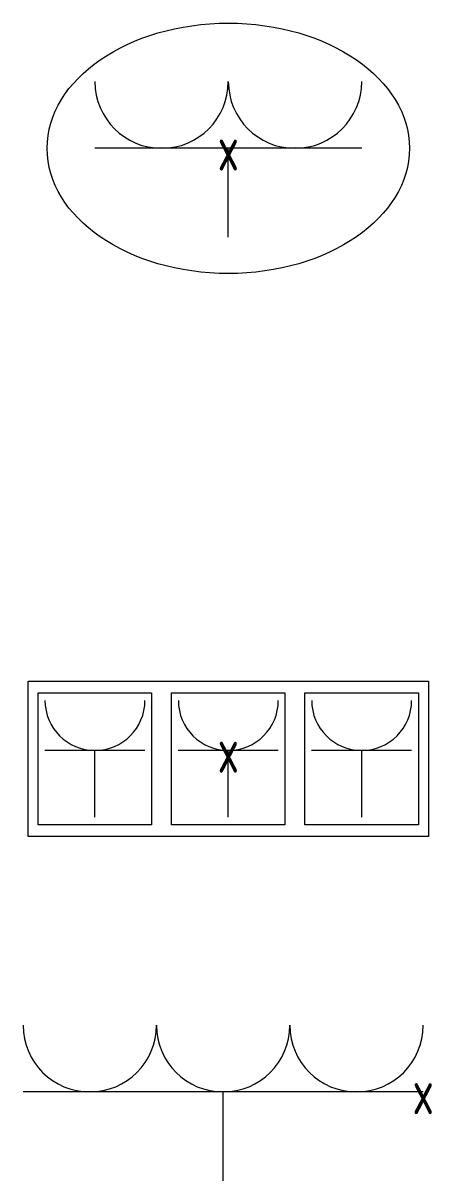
# Model space of a CAD drawing. Header units: metres. Extents: x -162 to 83385, y -62392 to -1971.
# Drawn here: x 12299 to 12759, y -10497 to -9195 of the extents above; entities that cross this region are included whole.
import ezdxf
from ezdxf.enums import TextEntityAlignment as Align

# ---------------------------------------------------------------- set-up
doc = ezdxf.new("R2010")
doc.units = ezdxf.units.M
doc.header["$LTSCALE"] = 0.5
for name, color, linetype, lineweight in [('ELIN_Attribut_01_Produkt_ID', 7, 'Continuous', 0), ('ELIN_Attribut_02_Stromkreis', 7, 'Continuous', 0), ('ELIN_Attribut_03_Verteilerbereich', 7, 'Continuous', 0), ('ELIN_Attribut_04_Montagehoehe', 7, 'Continuous', 0), ('ELIN_Attribut_05_Montageart', 7, 'Continuous', 0), ('ELIN_Attribut_06_Tuernummer', 7, 'Continuous', 0), ('ELIN_Attribut_07_Bemerkung', 7, 'Continuous', 0), ('ELIN_Attribut_08_Adresse', 7, 'Continuous', 0), ('ELIN_Attribut_10_AKZ1', 7, 'Continuous', 0), ('ELIN_Attribut_11_AKZ2', 7, 'Continuous', 0), ('ELIN_Attribut_12_Sonstiges1', 7, 'Continuous', 0), ('ELIN_Attribut_13_Sonstiges2', 7, 'Continuous', 0), ('ELIN_Attribut_14_Bauteil', 7, 'Continuous', 0), ('ELIN_Attribut_15_Ebene', 7, 'Continuous', 0), ('ELIN_Attribut_16_Raumnummer', 7, 'Continuous', 0), ('ELIN_Attribut_17_Raumname', 7, 'Continuous', 0), ('ELIN_Attribut_18_Montageabschnitt', 7, 'Continuous', 0), ('ELIN_Attribut_Basispunkt', 2, 'Continuous', 0), ('ELIN_Attribute_GEMOS', 11, 'Continuous', 0), ('ELIN_STS_BO_Steckdosen', 7, 'Continuous', 0)]:
    doc.layers.add(name, color=color, linetype=linetype, lineweight=lineweight)
doc.layers.get('0').off()
doc.styles.add('ELIN_Attribute', font='isocp.shx', dxfattribs={"width": 0.8})

# ---------------------------------------------------------------- blocks, each defined once
blk = doc.blocks.new('ELIN_STS_STECKDOSE_2F_BODENEINBAU')
at = {"color": 0}
for p, q in [((75, 0), (-75, 0)), ((75, -100), (75, 0)), ((225, 0), (75, 0))]:
    blk.add_line(p, q, dxfattribs=at)
for centre in [(0, 75), (150, 75)]:
    blk.add_arc(centre, 75, 180, 0, dxfattribs=at)
blk.add_ellipse((75, 0), major_axis=(-203.8, 0), ratio=0.690897)
at = {"layer": 'ELIN_Attribut_01_Produkt_ID', "style": 'ELIN_Attribute', "width": 0.8, "flags": 8}
blk.add_attdef('01_PRODUKT_ID', (618.6, -14.6, 0), '', height=150, dxfattribs=at)
at = {"layer": 'ELIN_Attribut_02_Stromkreis', "style": 'ELIN_Attribute', "width": 0.8, "flags": 8}
blk.add_attdef('02_STROMKREIS', (618.6, 185.4, 0), '', height=150, dxfattribs=at)
at = {"layer": 'ELIN_Attribut_03_Verteilerbereich', "style": 'ELIN_Attribute', "width": 0.8, "flags": 9}
blk.add_attdef('03_VERTEILERBEREICH', (-247.5, -404.4, 0), '', height=125, dxfattribs=at)
at = {"layer": 'ELIN_Attribut_04_Montagehoehe', "style": 'ELIN_Attribute', "width": 0.8, "flags": 8}
blk.add_attdef('04_MONTAGEHOEHE', text='', height=125, dxfattribs=at).set_placement((-205.8, -14.6, 0), align=Align.RIGHT)
at = {"layer": 'ELIN_Attribut_05_Montageart', "style": 'ELIN_Attribute', "width": 0.8, "flags": 8}
blk.add_attdef('05_MONTAGEART', (618.6, -204.4, 0), '', height=125, dxfattribs=at)
at = {"layer": 'ELIN_Attribut_06_Tuernummer', "style": 'ELIN_Attribute', "width": 0.8, "flags": 8}
blk.add_attdef('06_TUERNUMMER', text='', height=125, dxfattribs=at).set_placement((-205.8, -214.6, 0), align=Align.RIGHT)
at = {"layer": 'ELIN_Attribut_07_Bemerkung', "style": 'ELIN_Attribute', "width": 0.8, "flags": 8}
blk.add_attdef('07_BEMERKUNG', (-247.5, -604.4, 0), '', height=125, dxfattribs=at)
at = {"layer": 'ELIN_Attribut_08_Adresse', "style": 'ELIN_Attribute', "width": 0.8, "flags": 8}
blk.add_attdef('08_ADRESSE', (-247.5, -804.4, 0), '', height=125, dxfattribs=at)
at = {"layer": 'ELIN_Attribut_10_AKZ1', "style": 'ELIN_Attribute', "width": 0.8, "flags": 8}
blk.add_attdef('10_AKZ1', (-247.5, -1204.4, 0), '', height=125, dxfattribs=at)
at = {"layer": 'ELIN_Attribut_11_AKZ2', "style": 'ELIN_Attribute', "width": 0.8, "flags": 8}
blk.add_attdef('11_AKZ2', (-247.5, -1404.4, 0), '', height=125, dxfattribs=at)
at = {"layer": 'ELIN_Attribut_12_Sonstiges1', "style": 'ELIN_Attribute', "width": 0.8, "flags": 8}
blk.add_attdef('12_SONSTIGES1', (-247.5, -1604.4, 0), '', height=125, dxfattribs=at)
at = {"layer": 'ELIN_Attribut_13_Sonstiges2', "style": 'ELIN_Attribute', "width": 0.8, "flags": 8}
blk.add_attdef('13_SONSTIGES2', (-247.5, -1804.4, 0), '', height=125, dxfattribs=at)
at = {"layer": 'ELIN_Attribut_14_Bauteil', "style": 'ELIN_Attribute', "width": 0.8, "flags": 9}
blk.add_attdef('14_BAUTEIL', (-247.5, -2004.4, 0), '', height=125, dxfattribs=at)
at = {"layer": 'ELIN_Attribut_15_Ebene', "style": 'ELIN_Attribute', "width": 0.8, "flags": 9}
blk.add_attdef('15_EBENE', (-247.5, -2204.4, 0), '', height=125, dxfattribs=at)
at = {"layer": 'ELIN_Attribut_16_Raumnummer', "style": 'ELIN_Attribute', "width": 0.8, "flags": 9}
blk.add_attdef('16_RAUMNUMMER', (-247.5, -2404.4, 0), '', height=125, dxfattribs=at)
at = {"layer": 'ELIN_Attribut_17_Raumname', "style": 'ELIN_Attribute', "width": 0.8, "flags": 9}
blk.add_attdef('17_RAUMNAME', (-247.5, -2604.4, 0), '', height=125, dxfattribs=at)
at = {"layer": 'ELIN_Attribut_18_Montageabschnitt', "style": 'ELIN_Attribute', "width": 0.8, "flags": 9}
blk.add_attdef('18_MONTAGEABSCHNITT', (-247.5, -2804.4, 0), '', height=125, dxfattribs=at)
at = {"layer": 'ELIN_Attribut_Basispunkt', "style": 'ELIN_Attribute', "width": 0.8, "flags": 8}
blk.add_attdef('Basispunkt', text='', height=50, dxfattribs=at).set_placement((75, 0), align=Align.MIDDLE)
at = {"layer": 'ELIN_Attribute_GEMOS', "style": 'ELIN_Attribute', "width": 0.6}
for tag, p in [('G01_PRO02ID', (1620.5, 183.6)), ('G02_BEZEICHNUNG', (1620.5, -14.6, 0)), ('G03_DESCRIPTION', (1620.5, -204.4, 0)), ('G04_GEMOS-SYMBOL', (1623.8, -404.4, 0)), ('G05_GEMOS-TYP', (1623.8, -604.4, 0)), ('G06_ORTSKENNUNG', (1620.5, -804.4, 0)), ('G08_FREI1', (1620.5, -1004.4, 0)), ('G08_FREI2', (1620.5, -1204.4, 0))]:
    blk.add_attdef(tag, p, '', height=125, dxfattribs=at)
blk = doc.blocks.new('ELIN_STS_STECKDOSE_BD_3F')
at = {"color": 0}
for p, q in [((-93.8, -3.1), (-206.3, -3.1)), ((-150, -78.1), (-150, -3.1)), ((56.2, -3.1), (-56.3, -3.1)), ((0, -78.1), (0, -3.1)), ((206.2, -3.1), (93.7, -3.1)), ((150, -78.1), (150, -3.1))]:
    blk.add_line(p, q, dxfattribs=at)
for points in [[(-225, 75), (225, 75), (225, -100), (-225, -100)], [(-213.8, 61.9), (-86.3, 61.9), (-86.3, -86.9), (-213.8, -86.9)], [(-63.8, 61.9), (63.7, 61.9), (63.7, -86.9), (-63.8, -86.9)], [(86.2, 61.9), (213.7, 61.9), (213.7, -86.9), (86.2, -86.9)]]:
    blk.add_lwpolyline(points, close=True)
for centre in [(-150, 53.1), (0, 53.1), (150, 53.1)]:
    blk.add_arc(centre, 56.2, 180, 0, dxfattribs=at)
at = {"layer": 'ELIN_Attribut_01_Produkt_ID', "style": 'ELIN_Attribute', "width": 0.8, "flags": 8}
blk.add_attdef('01_PRODUKT_ID', (318.4, 185.4, 0), '', height=150, dxfattribs=at)
at = {"layer": 'ELIN_Attribut_02_Stromkreis', "style": 'ELIN_Attribute', "width": 0.8, "flags": 8}
blk.add_attdef('02_STROMKREIS', (318.4, -14.6, 0), '', height=150, dxfattribs=at)
at = {"layer": 'ELIN_Attribut_03_Verteilerbereich', "style": 'ELIN_Attribute', "width": 0.8, "flags": 8}
blk.add_attdef('03_VERTEILERBEREICH', (-247.5, -404.4, 0), '', height=125, dxfattribs=at)
at = {"layer": 'ELIN_Attribut_04_Montagehoehe', "style": 'ELIN_Attribute', "width": 0.8, "flags": 8}
blk.add_attdef('04_MONTAGEHOEHE', text='', height=125, dxfattribs=at).set_placement((-254.9, -14.6, 0), align=Align.RIGHT)
at = {"layer": 'ELIN_Attribut_05_Montageart', "style": 'ELIN_Attribute', "width": 0.8, "flags": 8}
blk.add_attdef('05_MONTAGEART', (318.4, -204.4, 0), '', height=125, dxfattribs=at)
at = {"layer": 'ELIN_Attribut_06_Tuernummer', "style": 'ELIN_Attribute', "width": 0.8, "flags": 8}
blk.add_attdef('06_TUERNUMMER', text='', height=125, dxfattribs=at).set_placement((-254.9, -214.6, 0), align=Align.RIGHT)
at = {"layer": 'ELIN_Attribut_07_Bemerkung', "style": 'ELIN_Attribute', "width": 0.8, "flags": 8}
blk.add_attdef('07_BEMERKUNG', (-247.5, -604.4, 0), '', height=125, dxfattribs=at)
at = {"layer": 'ELIN_Attribut_08_Adresse', "style": 'ELIN_Attribute', "width": 0.8, "flags": 8}
blk.add_attdef('08_ADRESSE', (-247.5, -804.4, 0), '', height=125, dxfattribs=at)
at = {"layer": 'ELIN_Attribut_10_AKZ1', "style": 'ELIN_Attribute', "width": 0.8, "flags": 8}
blk.add_attdef('10_AKZ1', (-247.5, -1204.4, 0), '', height=125, dxfattribs=at)
at = {"layer": 'ELIN_Attribut_11_AKZ2', "style": 'ELIN_Attribute', "width": 0.8, "flags": 8}
blk.add_attdef('11_AKZ2', (-247.5, -1404.4, 0), '', height=125, dxfattribs=at)
at = {"layer": 'ELIN_Attribut_12_Sonstiges1', "style": 'ELIN_Attribute', "width": 0.8, "flags": 8}
blk.add_attdef('12_SONSTIGES1', (-247.5, -1604.4, 0), '', height=125, dxfattribs=at)
at = {"layer": 'ELIN_Attribut_13_Sonstiges2', "style": 'ELIN_Attribute', "width": 0.8, "flags": 8}
blk.add_attdef('13_SONSTIGES2', (-247.5, -1804.4, 0), '', height=125, dxfattribs=at)
at = {"layer": 'ELIN_Attribut_14_Bauteil', "style": 'ELIN_Attribute', "width": 0.8, "flags": 8}
blk.add_attdef('14_BAUTEIL', (-247.5, -2004.4, 0), '', height=125, dxfattribs=at)
at = {"layer": 'ELIN_Attribut_15_Ebene', "style": 'ELIN_Attribute', "width": 0.8, "flags": 8}
blk.add_attdef('15_EBENE', (-247.5, -2204.4, 0), '', height=125, dxfattribs=at)
at = {"layer": 'ELIN_Attribut_16_Raumnummer', "style": 'ELIN_Attribute', "width": 0.8, "flags": 8}
blk.add_attdef('16_RAUMNUMMER', (-247.5, -2404.4, 0), '', height=125, dxfattribs=at)
at = {"layer": 'ELIN_Attribut_17_Raumname', "style": 'ELIN_Attribute', "width": 0.8, "flags": 8}
blk.add_attdef('17_RAUMNAME', (-247.5, -2604.4, 0), '', height=125, dxfattribs=at)
at = {"layer": 'ELIN_Attribut_18_Montageabschnitt', "style": 'ELIN_Attribute', "width": 0.8, "flags": 8}
blk.add_attdef('18_MONTAGEABSCHNITT', (-247.5, -2804.4, 0), '', height=125, dxfattribs=at)
at = {"layer": 'ELIN_Attribut_Basispunkt', "style": 'ELIN_Attribute', "width": 0.8, "flags": 8}
blk.add_attdef('Basispunkt', text='', height=50, dxfattribs=at).set_placement((0, -3.1), align=Align.MIDDLE)
at = {"layer": 'ELIN_Attribute_GEMOS', "style": 'ELIN_Attribute', "width": 0.6}
for tag, p in [('G01_PRO02ID', (1620.5, 183.6)), ('G02_BEZEICHNUNG', (1620.5, -14.6, 0)), ('G03_DESCRIPTION', (1620.5, -204.4, 0)), ('G04_GEMOS-SYMBOL', (1623.8, -404.4, 0)), ('G05_GEMOS-TYP', (1623.8, -604.4, 0)), ('G06_ORTSKENNUNG', (1620.5, -804.4, 0)), ('G08_FREI1', (1620.5, -1004.4, 0)), ('G08_FREI2', (1620.5, -1204.4, 0))]:
    blk.add_attdef(tag, p, '', height=125, dxfattribs=at)
blk = doc.blocks.new('ELIN_STS_STECKDOSE_3F_BD')
for p, q in [((0, 0), (-450, 0)), ((-225, -100), (-225, 0))]:
    blk.add_line(p, q)
for centre in [(-375, 75), (-225, 75), (-75, 75)]:
    blk.add_arc(centre, 75, 180, 0)
at = {"layer": 'ELIN_Attribut_01_Produkt_ID', "style": 'ELIN_Attribute', "width": 0.8}
blk.add_attdef('01_PRODUKT_ID', (318.4, 185.4, 0), '', height=150, dxfattribs=at)
at = {"layer": 'ELIN_Attribut_02_Stromkreis', "style": 'ELIN_Attribute', "width": 0.8}
blk.add_attdef('02_STROMKREIS', (318.4, -14.6, 0), '', height=150, dxfattribs=at)
at = {"layer": 'ELIN_Attribut_03_Verteilerbereich', "style": 'ELIN_Attribute', "width": 0.8}
blk.add_attdef('03_VERTEILERBEREICH', (-247.5, -404.4, 0), '', height=125, dxfattribs=at)
at = {"layer": 'ELIN_Attribut_04_Montagehoehe', "style": 'ELIN_Attribute', "width": 0.8}
blk.add_attdef('04_MONTAGEHOEHE', text='', height=125, dxfattribs=at).set_placement((0, 0, 0), align=Align.RIGHT)
at = {"layer": 'ELIN_Attribut_05_Montageart', "style": 'ELIN_Attribute', "width": 0.8}
blk.add_attdef('05_MONTAGEART', (318.4, -204.4, 0), '', height=125, dxfattribs=at)
at = {"layer": 'ELIN_Attribut_06_Tuernummer', "style": 'ELIN_Attribute', "width": 0.8}
blk.add_attdef('06_TUERNUMMER', text='', height=125, dxfattribs=at).set_placement((0, 0, 0), align=Align.RIGHT)
at = {"layer": 'ELIN_Attribut_07_Bemerkung', "style": 'ELIN_Attribute', "width": 0.8}
blk.add_attdef('07_BEMERKUNG', (-247.5, -604.4, 0), '', height=125, dxfattribs=at)
at = {"layer": 'ELIN_Attribut_08_Adresse', "style": 'ELIN_Attribute', "width": 0.8}
blk.add_attdef('08_ADRESSE', (-247.5, -804.4, 0), '', height=125, dxfattribs=at)
at = {"layer": 'ELIN_Attribut_10_AKZ1', "style": 'ELIN_Attribute', "width": 0.8}
blk.add_attdef('10_AKZ1', (-247.5, -1204.4, 0), '', height=125, dxfattribs=at)
at = {"layer": 'ELIN_Attribut_11_AKZ2', "style": 'ELIN_Attribute', "width": 0.8}
blk.add_attdef('11_AKZ2', (-247.5, -1404.4, 0), '', height=125, dxfattribs=at)
at = {"layer": 'ELIN_Attribut_12_Sonstiges1', "style": 'ELIN_Attribute', "width": 0.8}
blk.add_attdef('12_SONSTIGES1', (-247.5, -1604.4, 0), '', height=125, dxfattribs=at)
at = {"layer": 'ELIN_Attribut_13_Sonstiges2', "style": 'ELIN_Attribute', "width": 0.8}
blk.add_attdef('13_SONSTIGES2', (-247.5, -1804.4, 0), '', height=125, dxfattribs=at)
at = {"layer": 'ELIN_Attribut_14_Bauteil', "style": 'ELIN_Attribute', "width": 0.8}
blk.add_attdef('14_BAUTEIL', (-247.5, -2004.4, 0), '', height=125, dxfattribs=at)
at = {"layer": 'ELIN_Attribut_15_Ebene', "style": 'ELIN_Attribute', "width": 0.8}
blk.add_attdef('15_EBENE', (-247.5, -2204.4, 0), '', height=125, dxfattribs=at)
at = {"layer": 'ELIN_Attribut_16_Raumnummer', "style": 'ELIN_Attribute', "width": 0.8}
blk.add_attdef('16_RAUMNUMMER', (-247.5, -2404.4, 0), '', height=125, dxfattribs=at)
at = {"layer": 'ELIN_Attribut_17_Raumname', "style": 'ELIN_Attribute', "width": 0.8}
blk.add_attdef('17_RAUMNAME', (-247.5, -2604.4, 0), '', height=125, dxfattribs=at)
at = {"layer": 'ELIN_Attribut_18_Montageabschnitt', "style": 'ELIN_Attribute', "width": 0.8}
blk.add_attdef('18_MONTAGEABSCHNITT', (-247.5, -2804.4, 0), '', height=125, dxfattribs=at)
at = {"layer": 'ELIN_Attribut_Basispunkt', "style": 'ELIN_Attribute', "width": 0.8}
blk.add_attdef('Basispunkt', text='', height=50, dxfattribs=at).set_placement((0, 0), align=Align.MIDDLE)
at = {"layer": 'ELIN_Attribute_GEMOS', "style": 'ELIN_Attribute', "width": 0.6}
for tag, p in [('G01_PRO02ID', (1620.5, 183.6)), ('G02_BEZEICHNUNG', (1620.5, -14.6, 0)), ('G03_DESCRIPTION', (1620.5, -204.4, 0)), ('G04_GEMOS-SYMBOL', (1623.8, -404.4, 0)), ('G05_GEMOS-TYP', (1623.8, -604.4, 0)), ('G06_ORTSKENNUNG', (1620.5, -804.4, 0)), ('G08_FREI1', (1620.5, -1004.4, 0)), ('G08_FREI2', (1620.5, -1204.4, 0))]:
    blk.add_attdef(tag, p, '', height=125, dxfattribs=at)

msp = doc.modelspace()

# ---------------------------------------------------------------- block references
at = {"layer": 'ELIN_STS_BO_Steckdosen', "lineweight": 0}
ref = msp.add_blockref('ELIN_STS_STECKDOSE_2F_BODENEINBAU', (12454.9, -9335.6), dxfattribs=at)
ref.add_attrib('Basispunkt', 'x', dxfattribs={"layer": 'ELIN_Attribut_Basispunkt', "height": 50, "style": 'ELIN_Attribute', "width": 0.8}).set_placement((12529.9, -9335.6), align=Align.MIDDLE)
ref = msp.add_blockref('ELIN_STS_STECKDOSE_BD_3F', (12529.9, -10009.8), dxfattribs=at)
ref.add_attrib('Basispunkt', 'x', dxfattribs={"layer": 'ELIN_Attribut_Basispunkt', "height": 50, "style": 'ELIN_Attribute', "width": 0.8}).set_placement((12529.9, -10012.9), align=Align.MIDDLE)
ref = msp.add_blockref('ELIN_STS_STECKDOSE_3F_BD', (12749.1, -10397), dxfattribs=at)
ref.add_attrib('Basispunkt', 'x', dxfattribs={"layer": 'ELIN_Attribut_Basispunkt', "height": 50, "style": 'ELIN_Attribute', "width": 0.8}).set_placement((12749.1, -10397), align=Align.MIDDLE)

doc.saveas('drawing.dxf')
